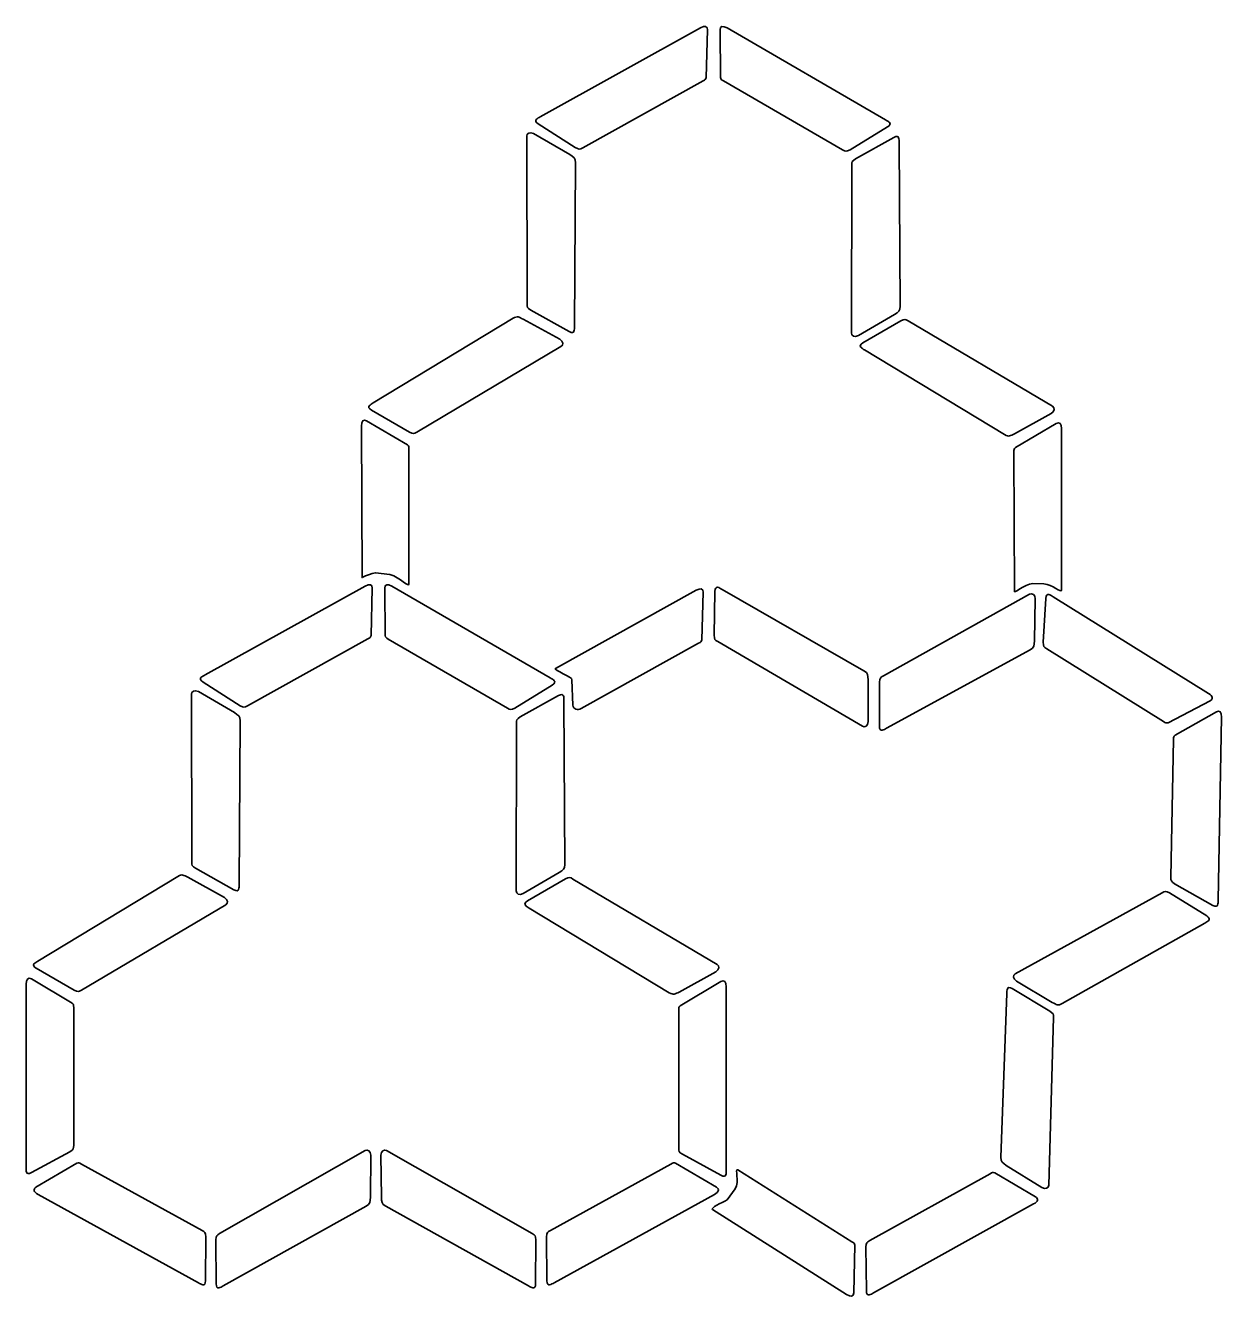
# Model space of a CAD drawing. Extents: x 111 to 424, y -490 to -158.
import ezdxf

# ---------------------------------------------------------------- set-up
doc = ezdxf.new("R2010")
doc.units = 0
doc.header["$MEASUREMENT"] = 0
for name, color, linetype, lineweight in [('Layer 2', 7, 'Continuous', 0), ('Layer 3', 7, 'Continuous', 0), ('Layer 4', 7, 'Continuous', 0)]:
    doc.layers.add(name, color=color, linetype=linetype, lineweight=lineweight)

msp = doc.modelspace()

# ---------------------------------------------------------------- linework, layer by layer
at = {"layer": 'Layer 2', "color": 250, "lineweight": 35, "true_color": 0x231f20}
for points in [[(167.01, -335.89), (167.01, -335.89), (157.34, -329.71), (157.34, -329.71), (155.88, -328.75), (157.21, -328.23), (157.87, -327.86), (157.87, -327.86), (199.71, -304.64), (199.71, -304.64), (200.85, -304), (201.56, -304.19), (201.57, -305.17), (201.57, -305.17), (201.24, -317.57), (201.24, -317.57), (201.04, -318.11), (201.04, -318.11), (200.38, -318.47), (200.38, -318.47), (168.94, -335.92), (168.94, -335.92), (168.08, -336.4), (168.05, -336.4), (167.01, -335.89)], [(238.81, -336.51), (238.81, -336.51), (248.59, -330.52), (248.59, -330.52), (250.07, -329.58), (248.74, -329.03), (248.09, -328.65), (248.09, -328.65), (206.68, -304.66), (206.68, -304.66), (205.56, -304), (204.85, -304.18), (204.82, -305.16), (204.82, -305.16), (204.92, -317.56), (204.92, -317.56), (205.11, -318.1), (205.11, -318.1), (205.76, -318.48), (205.76, -318.48), (236.87, -336.51), (236.87, -336.51), (237.72, -337), (237.76, -337), (238.81, -336.51)], [(155.36, -378.37), (155.36, -378.37), (165.38, -383.96), (165.38, -383.96), (166.92, -384.79), (166.75, -383.36), (166.76, -382.61), (166.76, -382.61), (167.05, -339.86), (167.05, -339.86), (167.08, -338.56), (166.57, -338.47), (165.55, -337.71), (165.55, -337.71), (156.12, -332.23), (156.12, -332.23), (155.09, -331.69), (154.31, -332.16), (154.3, -332.91), (154.3, -332.91), (154.41, -376.69), (154.41, -376.69), (154.4, -377.67), (154.42, -377.7), (155.36, -378.37)], [(240.22, -338.83), (240.22, -338.83), (250.24, -333.25), (250.24, -333.25), (251.79, -332.42), (251.62, -333.84), (251.62, -334.6), (251.62, -334.6), (251.92, -377.34), (251.92, -377.34), (251.94, -378.65), (251.43, -378.74), (250.42, -379.5), (250.42, -379.5), (240.98, -384.98), (240.98, -384.98), (239.95, -385.51), (239.17, -385.04), (239.17, -384.29), (239.17, -384.29), (239.27, -340.52), (239.27, -340.52), (239.26, -339.54), (239.28, -339.5), (240.22, -338.83)], [(123.66, -410.23), (123.66, -410.23), (113.74, -404.47), (113.74, -404.47), (112.24, -403.57), (113.55, -402.99), (114.19, -402.6), (114.19, -402.6), (150.77, -380.48), (150.77, -380.48), (151.89, -379.79), (152.22, -380.18), (153.39, -380.67), (153.39, -380.67), (162.93, -385.97), (162.93, -385.97), (163.92, -386.58), (163.91, -387.49), (163.27, -387.89), (163.27, -387.89), (125.6, -410.18), (125.6, -410.18), (124.76, -410.69), (124.73, -410.7), (123.66, -410.23)], [(252.08, -381.12), (252.08, -381.12), (242.16, -386.87), (242.16, -386.87), (240.66, -387.77), (241.97, -388.35), (242.61, -388.75), (242.61, -388.75), (279.19, -410.86), (279.19, -410.86), (280.31, -411.55), (280.64, -411.16), (281.81, -410.67), (281.81, -410.67), (291.35, -405.37), (291.35, -405.37), (292.34, -404.76), (292.33, -403.85), (291.69, -403.46), (291.69, -403.46), (254.02, -381.16), (254.02, -381.16), (253.18, -380.65), (253.15, -380.65), (252.08, -381.12)], [(122.57, -452.39), (122.57, -452.39), (112.48, -457.85), (112.48, -457.85), (110.93, -458.66), (111.12, -457.24), (111.12, -456.48), (111.12, -456.48), (111.12, -408.63), (111.12, -408.63), (111.11, -407.32), (111.63, -406.8), (112.48, -407.26), (112.48, -407.26), (123.17, -413.57), (123.17, -413.57), (123.54, -414), (123.54, -414), (123.54, -414.76), (123.54, -414.76), (123.54, -450.71), (123.54, -450.71), (123.54, -451.69), (123.52, -451.73), (122.57, -452.39)], [(282.61, -453.06), (282.61, -453.06), (292.69, -458.52), (292.69, -458.52), (294.24, -459.33), (294.06, -457.91), (294.06, -457.16), (294.06, -457.16), (294.06, -409.3), (294.06, -409.3), (294.06, -407.99), (293.55, -407.47), (292.69, -407.94), (292.69, -407.94), (282.01, -414.24), (282.01, -414.24), (281.64, -414.68), (281.64, -414.68), (281.64, -415.43), (281.64, -415.43), (281.64, -451.38), (281.64, -451.38), (281.64, -452.37), (281.65, -452.4), (282.61, -453.06)], [(160.69, -475.41), (160.69, -475.41), (160.77, -486.88), (160.77, -486.88), (160.81, -488.63), (161.96, -487.78), (162.62, -487.42), (162.62, -487.42), (199.96, -466.6), (199.96, -466.6), (201.11, -465.97), (200.94, -465.49), (201.09, -464.23), (201.09, -464.23), (201.21, -453.32), (201.21, -453.32), (201.17, -452.16), (200.38, -451.71), (199.72, -452.08), (199.72, -452.08), (161.69, -473.75), (161.69, -473.75), (160.83, -474.23), (160.81, -474.26), (160.69, -475.41)], [(244.34, -475.41), (244.34, -475.41), (244.26, -486.88), (244.26, -486.88), (244.22, -488.63), (243.07, -487.78), (242.41, -487.42), (242.41, -487.42), (205.08, -466.6), (205.08, -466.6), (203.93, -465.97), (204.1, -465.49), (203.94, -464.23), (203.94, -464.23), (203.82, -453.32), (203.82, -453.32), (203.86, -452.16), (204.65, -451.71), (205.31, -452.08), (205.31, -452.08), (243.34, -473.75), (243.34, -473.75), (244.21, -474.23), (244.22, -474.26), (244.34, -475.41)], [(158.08, -474.61), (158.08, -474.61), (157.99, -486.08), (157.99, -486.08), (157.96, -487.83), (156.8, -486.98), (156.14, -486.61), (156.14, -486.61), (114.22, -463.53), (114.22, -463.53), (113.07, -462.9), (112.87, -462.2), (113.69, -461.68), (113.69, -461.68), (124.36, -455.36), (124.36, -455.36), (124.92, -455.24), (124.92, -455.24), (125.58, -455.6), (125.58, -455.6), (157.08, -472.95), (157.08, -472.95), (157.94, -473.42), (157.96, -473.45), (158.08, -474.61)], [(247.13, -474.61), (247.13, -474.61), (247.21, -486.08), (247.21, -486.08), (247.25, -487.83), (248.41, -486.98), (249.07, -486.61), (249.07, -486.61), (290.99, -463.53), (290.99, -463.53), (292.14, -462.9), (292.34, -462.2), (291.52, -461.68), (291.52, -461.68), (280.85, -455.36), (280.85, -455.36), (280.29, -455.24), (280.29, -455.24), (279.63, -455.6), (279.63, -455.6), (248.13, -472.95), (248.13, -472.95), (247.27, -473.42), (247.25, -473.45), (247.13, -474.61)]]:
    msp.add_open_spline(points, degree=3, knots=[0, 0, 0, 0, 1, 1, 1, 2, 2, 2, 3, 3, 3, 4, 4, 4, 5, 5, 5, 6, 6, 6, 7, 7, 7, 8, 8, 8, 8], dxfattribs=at)
at = {"layer": 'Layer 3', "color": 250, "lineweight": 35, "true_color": 0x231f20}
for points in [[(254.01, -335.77), (254.01, -335.77), (253.73, -329.12), (253.73, -329.12), (254.1, -328.48), (248.76, -326.53), (249.42, -326.17), (249.42, -326.17), (286.19, -305.75), (286.19, -305.75), (287.33, -305.11), (288.04, -305.31), (288.05, -306.28), (288.05, -306.28), (287.72, -318.68), (287.72, -318.68), (287.52, -319.22), (287.52, -319.22), (286.86, -319.59), (286.86, -319.59), (256.14, -336.64), (256.14, -336.64), (255.28, -337.12), (254.15, -336.88), (254.01, -335.77)], [(290.88, -317.5), (290.88, -317.5), (291.1, -306.03), (291.1, -306.03), (291.16, -304.28), (292.3, -305.14), (292.96, -305.51), (292.96, -305.51), (330.05, -326.76), (330.05, -326.76), (331.19, -327.4), (331.01, -327.89), (331.15, -329.14), (331.15, -329.14), (331.14, -340.05), (331.14, -340.05), (331.09, -341.21), (330.29, -341.65), (329.64, -341.28), (329.64, -341.28), (291.86, -319.17), (291.86, -319.17), (291.01, -318.68), (290.99, -318.65), (290.88, -317.5)], [(334.12, -329.75), (334.12, -329.75), (334.1, -341.22), (334.1, -341.22), (334.12, -342.97), (335.28, -342.13), (335.95, -341.77), (335.95, -341.77), (373.46, -321.28), (373.46, -321.28), (374.62, -320.67), (374.45, -320.18), (374.62, -318.93), (374.62, -318.93), (374.83, -308.02), (374.83, -308.02), (374.8, -306.86), (374.01, -306.4), (373.35, -306.76), (373.35, -306.76), (335.13, -328.1), (335.13, -328.1), (334.27, -328.57), (334.25, -328.6), (334.12, -329.75)], [(376.92, -319.31), (376.92, -319.31), (377.62, -307.86), (377.62, -307.86), (377.75, -306.12), (378.86, -307.03), (379.5, -307.43), (379.5, -307.43), (420.11, -332.74), (420.11, -332.74), (421.23, -333.43), (421.39, -334.14), (420.55, -334.62), (420.55, -334.62), (409.55, -340.36), (409.55, -340.36), (408.98, -340.44), (408.98, -340.44), (408.34, -340.04), (408.34, -340.04), (377.83, -321.02), (377.83, -321.02), (376.99, -320.5), (376.98, -320.47), (376.92, -319.31)], [(411.22, -382.39), (411.22, -382.39), (421.21, -388.04), (421.21, -388.04), (422.74, -388.88), (422.58, -387.45), (422.59, -386.7), (422.59, -386.7), (423.48, -338.85), (423.48, -338.85), (423.51, -337.54), (423, -337.01), (422.14, -337.46), (422.14, -337.46), (411.34, -343.57), (411.34, -343.57), (410.96, -343.99), (410.96, -343.99), (410.94, -344.75), (410.94, -344.75), (410.28, -380.7), (410.28, -380.7), (410.26, -381.68), (410.28, -381.71), (411.22, -382.39)], [(409.88, -384.76), (409.88, -384.76), (419.62, -390.81), (419.62, -390.81), (421.09, -391.75), (419.77, -392.3), (419.11, -392.67), (419.11, -392.67), (381.88, -413.67), (381.88, -413.67), (380.75, -414.33), (380.42, -413.93), (379.27, -413.41), (379.27, -413.41), (369.9, -407.82), (369.9, -407.82), (368.93, -407.18), (368.96, -406.27), (369.61, -405.9), (369.61, -405.9), (407.94, -384.75), (407.94, -384.75), (408.79, -384.26), (408.83, -384.26), (409.88, -384.76)], [(378.66, -415.65), (378.66, -415.65), (368.81, -409.77), (368.81, -409.77), (367.3, -408.89), (367.43, -410.32), (367.39, -411.07), (367.39, -411.07), (365.81, -453.79), (365.81, -453.79), (365.75, -455.09), (366.25, -455.2), (367.25, -455.99), (367.25, -455.99), (376.51, -461.75), (376.51, -461.75), (377.52, -462.32), (378.32, -461.87), (378.35, -461.12), (378.35, -461.12), (379.56, -417.36), (379.56, -417.36), (379.6, -416.38), (379.58, -416.35), (378.66, -415.65)], [(296.44, -462.06), (296.44, -462.06), (294.28, -464.94), (294.28, -464.94), (292.77, -465.82), (289.86, -467.05), (290.5, -467.45), (290.5, -467.45), (325.49, -489.66), (325.49, -489.66), (326.59, -490.36), (327.3, -490.2), (327.37, -489.23), (327.37, -489.23), (327.71, -476.83), (327.71, -476.83), (327.54, -476.28), (327.54, -476.28), (326.9, -475.88), (326.9, -475.88), (297.07, -457.15), (297.07, -457.15), (296.24, -456.63), (297.58, -460.14), (296.44, -462.06)], [(330.57, -477.25), (330.57, -477.25), (330.69, -488.72), (330.69, -488.72), (330.74, -490.47), (331.89, -489.62), (332.55, -489.25), (332.55, -489.25), (374.39, -466.03), (374.39, -466.03), (375.54, -465.4), (375.74, -464.7), (374.92, -464.17), (374.92, -464.17), (364.22, -457.89), (364.22, -457.89), (363.66, -457.77), (363.66, -457.77), (363, -458.14), (363, -458.14), (331.57, -475.59), (331.57, -475.59), (330.71, -476.07), (330.69, -476.1), (330.57, -477.25)]]:
    msp.add_open_spline(points, degree=3, knots=[0, 0, 0, 0, 1, 1, 1, 2, 2, 2, 3, 3, 3, 4, 4, 4, 5, 5, 5, 6, 6, 6, 7, 7, 7, 8, 8, 8, 8], dxfattribs=at)
at = {"layer": 'Layer 4', "color": 250, "lineweight": 35, "true_color": 0x231f20}
for points in [[(254.62, -190.12), (254.62, -190.12), (244.95, -183.95), (244.95, -183.95), (243.49, -182.99), (244.83, -182.46), (245.48, -182.1), (245.48, -182.1), (287.33, -158.87), (287.33, -158.87), (288.47, -158.23), (289.17, -158.43), (289.18, -159.41), (289.18, -159.41), (288.86, -171.81), (288.86, -171.81), (288.66, -172.34), (288.66, -172.34), (288, -172.71), (288, -172.71), (256.56, -190.16), (256.56, -190.16), (255.7, -190.63), (255.66, -190.63), (254.62, -190.12)], [(326.42, -190.74), (326.42, -190.74), (336.2, -184.75), (336.2, -184.75), (337.68, -183.82), (336.36, -183.27), (335.71, -182.89), (335.71, -182.89), (294.3, -158.9), (294.3, -158.9), (293.17, -158.23), (292.47, -158.42), (292.44, -159.39), (292.44, -159.39), (292.53, -171.8), (292.53, -171.8), (292.72, -172.34), (292.72, -172.34), (293.37, -172.72), (293.37, -172.72), (324.49, -190.74), (324.49, -190.74), (325.34, -191.23), (325.37, -191.23), (326.42, -190.74)], [(242.98, -232.61), (242.98, -232.61), (253, -238.19), (253, -238.19), (254.54, -239.02), (254.37, -237.6), (254.38, -236.84), (254.38, -236.84), (254.67, -194.1), (254.67, -194.1), (254.69, -192.79), (254.18, -192.7), (253.17, -191.95), (253.17, -191.95), (243.73, -186.46), (243.73, -186.46), (242.7, -185.93), (241.93, -186.4), (241.92, -187.15), (241.92, -187.15), (242.03, -230.92), (242.03, -230.92), (242.01, -231.9), (242.03, -231.94), (242.98, -232.61)], [(327.84, -193.07), (327.84, -193.07), (337.86, -187.48), (337.86, -187.48), (339.4, -186.65), (339.23, -188.08), (339.24, -188.83), (339.24, -188.83), (339.53, -231.58), (339.53, -231.58), (339.56, -232.88), (339.05, -232.98), (338.03, -233.73), (338.03, -233.73), (328.6, -239.21), (328.6, -239.21), (327.57, -239.75), (326.79, -239.28), (326.78, -238.53), (326.78, -238.53), (326.89, -194.75), (326.89, -194.75), (326.88, -193.77), (326.89, -193.74), (327.84, -193.07)], [(211.28, -264.46), (211.28, -264.46), (201.36, -258.71), (201.36, -258.71), (199.85, -257.81), (201.17, -257.23), (201.81, -256.83), (201.81, -256.83), (238.39, -234.72), (238.39, -234.72), (239.5, -234.03), (239.84, -234.42), (241.01, -234.91), (241.01, -234.91), (250.54, -240.21), (250.54, -240.21), (251.53, -240.82), (251.53, -241.73), (250.88, -242.12), (250.88, -242.12), (213.21, -264.42), (213.21, -264.42), (212.38, -264.93), (212.34, -264.93), (211.28, -264.46)], [(339.7, -235.35), (339.7, -235.35), (329.78, -241.11), (329.78, -241.11), (328.28, -242.01), (329.59, -242.59), (330.23, -242.98), (330.23, -242.98), (366.81, -265.1), (366.81, -265.1), (367.92, -265.79), (368.26, -265.4), (369.43, -264.91), (369.43, -264.91), (378.96, -259.61), (378.96, -259.61), (379.95, -259), (379.95, -258.09), (379.3, -257.69), (379.3, -257.69), (341.63, -235.4), (341.63, -235.4), (340.8, -234.89), (340.76, -234.88), (339.7, -235.35)], [(206.19, -301.67), (206.19, -301.67), (202.37, -301.18), (202.37, -301.18), (200.13, -301.7), (198.92, -302.43), (198.89, -302.43), (198.89, -302.43), (198.74, -262.86), (198.74, -262.86), (198.73, -261.55), (199.24, -261.04), (200.1, -261.5), (200.1, -261.5), (210.78, -267.8), (210.78, -267.8), (211.16, -268.24), (211.16, -268.24), (211.16, -268.99), (211.16, -268.99), (211.16, -304.11), (211.16, -304.11), (211.16, -305.09), (208.87, -302.37), (206.19, -301.67)], [(374.21, -304.01), (374.21, -304.01), (377.05, -304.07), (377.05, -304.07), (379.39, -304.2), (381.67, -306.53), (381.67, -305.77), (381.67, -305.77), (381.67, -263.54), (381.67, -263.54), (381.68, -262.23), (381.17, -261.71), (380.31, -262.17), (380.31, -262.17), (369.62, -268.47), (369.62, -268.47), (369.25, -268.91), (369.25, -268.91), (369.25, -269.66), (369.25, -269.66), (369.42, -305.91), (369.42, -305.91), (369.02, -306.93), (371.98, -304.07), (374.21, -304.01)]]:
    msp.add_open_spline(points, degree=3, knots=[0, 0, 0, 0, 1, 1, 1, 2, 2, 2, 3, 3, 3, 4, 4, 4, 5, 5, 5, 6, 6, 6, 7, 7, 7, 8, 8, 8, 8], dxfattribs=at)

doc.saveas('drawing.dxf')
